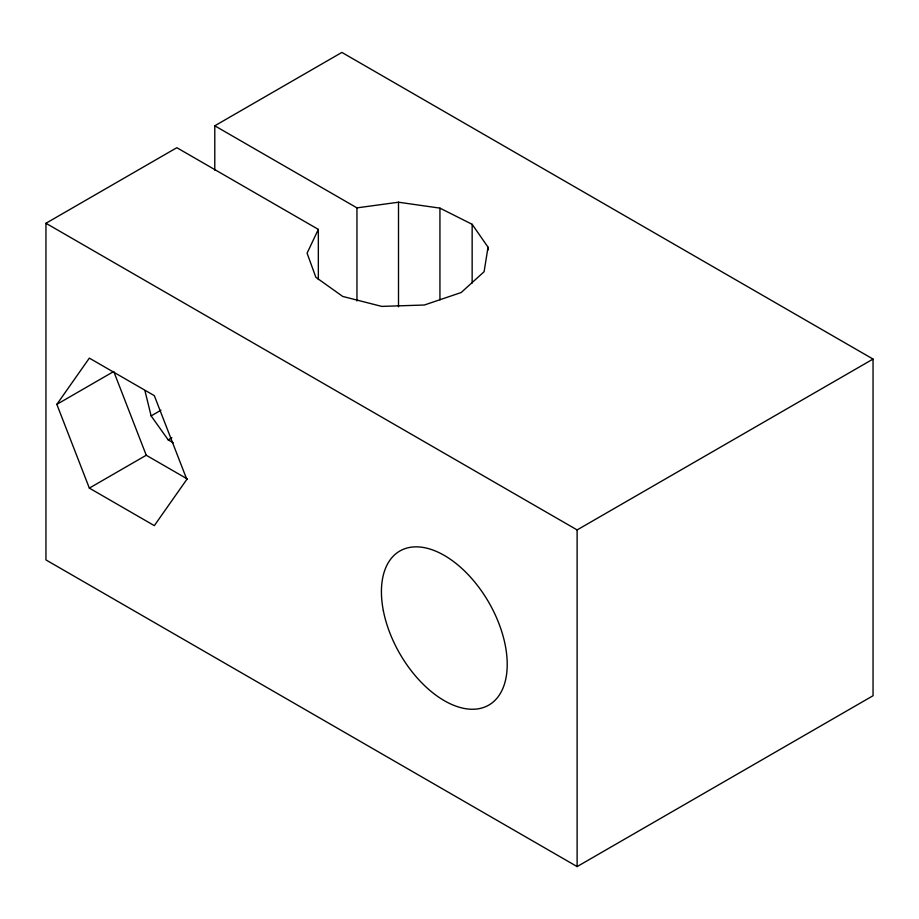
<?xml version="1.0" encoding="UTF-8"?>
<svg xmlns="http://www.w3.org/2000/svg" width="919" height="919" viewBox="0 0 919 919"><rect width="100%" height="100%" fill="white"/><g stroke="black" fill="none" stroke-linecap="round" stroke-linejoin="round"><path stroke-width="1.38" d="M214.782 125.8L356.951 207.866L398.501 202.214L439.937 208.131L472.148 224.305L488.035 247.177L484.095 271.725L461.189 292.518L424.383 305.005L381.764 306.406L342.718 296.435L315.849 277.285L307.084 253.162L318.342 229.394L176.839 147.695L45.95 223.271L45.95 559.924L577.121 866.583L873.05 695.729L873.05 359.076L341.879 52.417L214.782 125.8L214.782 170.199M56.84 404.36L89.338 358.123L154.323 395.652L186.821 479.396L154.323 525.634L89.338 488.104L56.84 404.36L113.749 371.494L146.247 455.25L187.465 479.052M173.151 442.74L168.188 439.868L151.118 415.905L160.986 410.207M168.188 439.868L171.887 437.743M89.338 488.104L146.247 455.25M45.95 223.271L577.121 529.93L873.05 359.076M144.926 390.632L151.118 415.905M577.121 529.93L577.121 866.583M488.035 247.177L488.035 250.048M472.148 224.305L472.148 283.041M439.937 208.131L439.937 299.812M398.501 202.214L398.501 306.797M356.951 207.866L356.951 300.984M318.342 229.394L318.342 279.525M383.361 610.756A88.948 51.349 60 0 0 488.207 705.424A88.948 51.349 60 0 0 461.395 568.022A88.948 51.349 60 0 0 383.361 610.756"/></g></svg>
